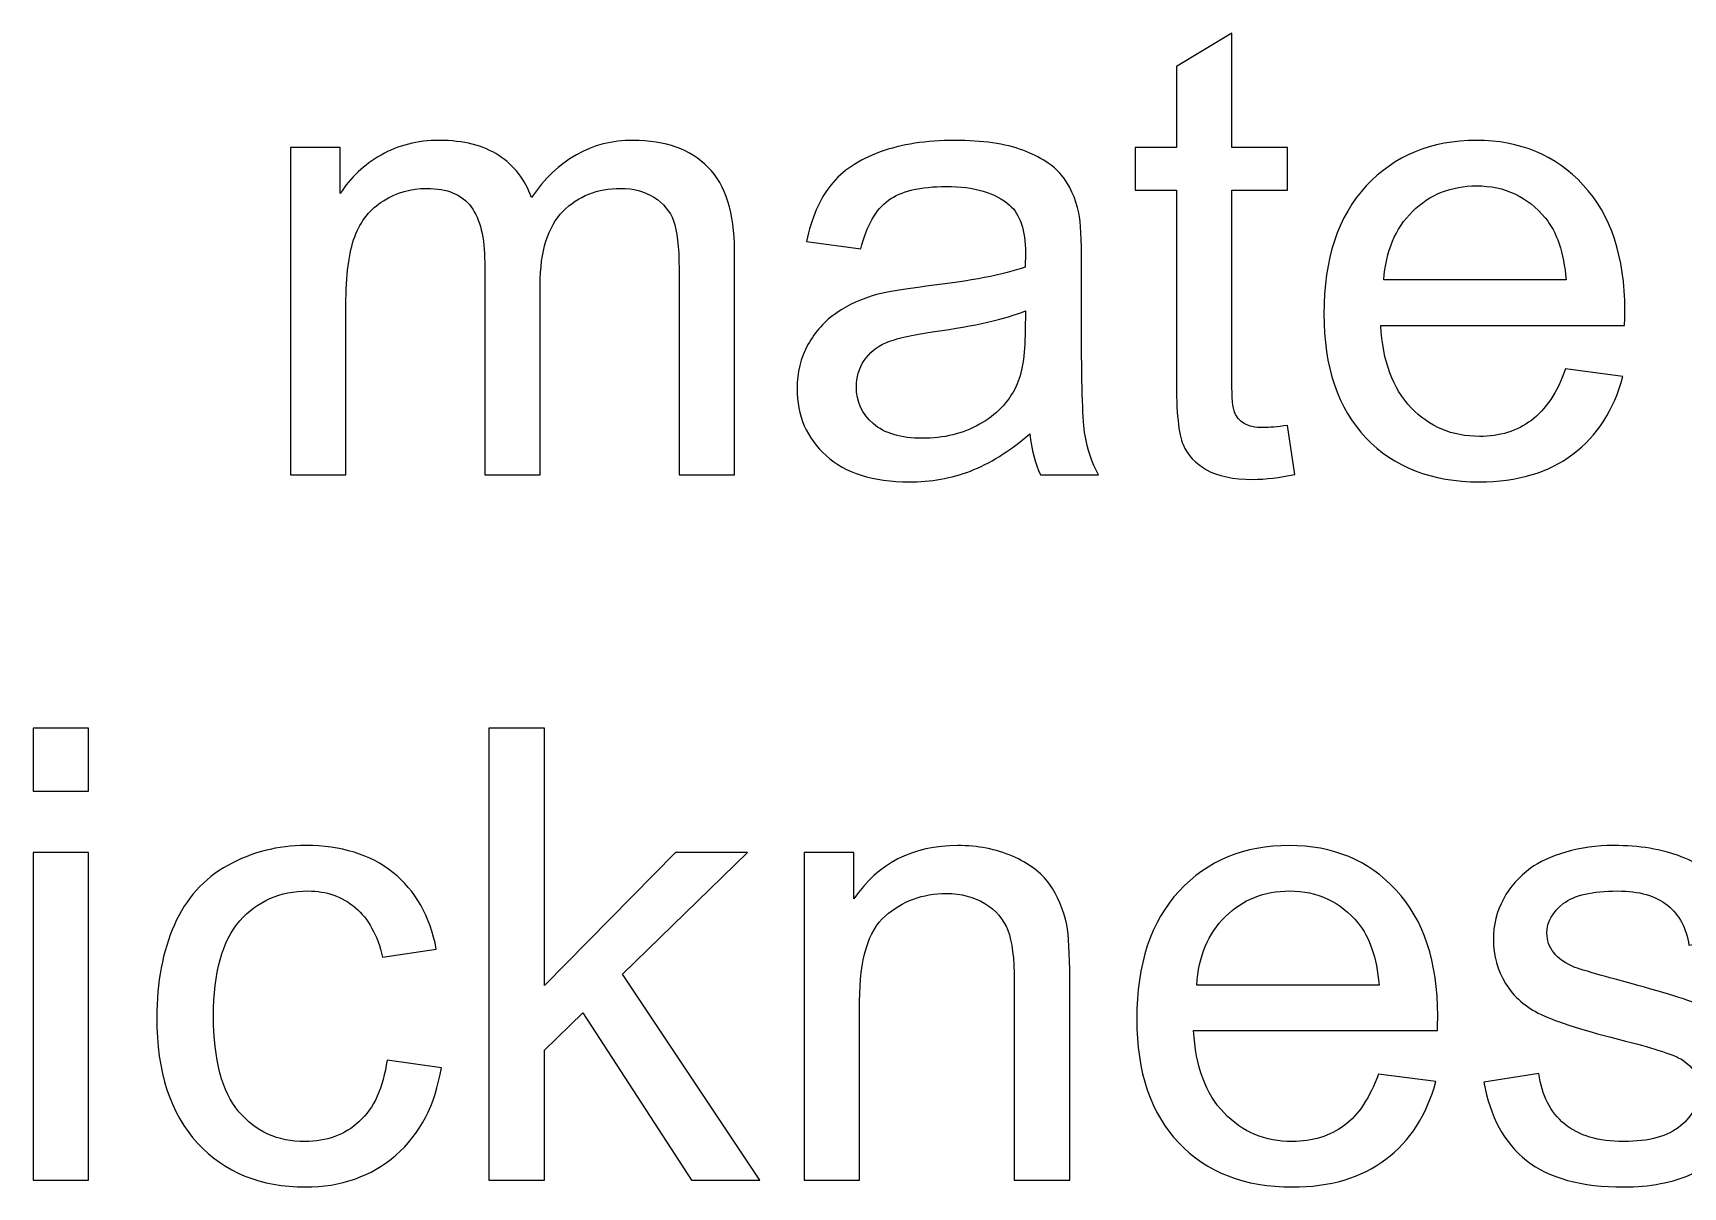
# Model space of a CAD drawing. Header units: centimetres. Extents: x -73.3 to 26.2, y -19.8 to 24.4.
# Drawn here: x 14.572 to 18.117, y 18.855 to 21.334 of the extents above; entities that cross this region are included whole.
import ezdxf

# ---------------------------------------------------------------- set-up
doc = ezdxf.new("R2010")
doc.units = ezdxf.units.CM
doc.header["$MEASUREMENT"] = 0
doc.layers.add('layer 1', color=7, linetype='Continuous')

msp = doc.modelspace()

# ---------------------------------------------------------------- linework, layer by layer
at = {"layer": 'layer 1', "color": 250}
for points, knots in [([(17.26731, 20.49099), (17.26731, 20.49099), (17.28357, 20.38571), (17.28357, 20.38571), (17.28357, 20.38571), (17.25014, 20.37871), (17.22009, 20.37509), (17.19388, 20.37509), (17.19388, 20.37509), (17.15073, 20.37509), (17.1173, 20.38187), (17.09335, 20.39565), (17.09335, 20.39565), (17.06963, 20.40943), (17.05291, 20.42728), (17.0432, 20.44964), (17.0432, 20.44964), (17.03348, 20.47201), (17.02874, 20.519), (17.02874, 20.59062), (17.02874, 20.59062), (17.02874, 20.59062), (17.02874, 20.99591), (17.02874, 20.99591), (17.02874, 20.99591), (17.02874, 20.99591), (16.94063, 20.99591), (16.94063, 20.99591), (16.94063, 20.99591), (16.94063, 20.99591), (16.94063, 21.08809), (16.94063, 21.08809), (16.94063, 21.08809), (16.94063, 21.08809), (17.02874, 21.08809), (17.02874, 21.08809), (17.02874, 21.08809), (17.02874, 21.08809), (17.02874, 21.26205), (17.02874, 21.26205), (17.02874, 21.26205), (17.02874, 21.26205), (17.14802, 21.33366), (17.14802, 21.33366), (17.14802, 21.33366), (17.14802, 21.33366), (17.14802, 21.08809), (17.14802, 21.08809), (17.14802, 21.08809), (17.14802, 21.08809), (17.26731, 21.08809), (17.26731, 21.08809), (17.26731, 21.08809), (17.26731, 21.08809), (17.26731, 20.99591), (17.26731, 20.99591), (17.26731, 20.99591), (17.26731, 20.99591), (17.14802, 20.99591), (17.14802, 20.99591), (17.14802, 20.99591), (17.14802, 20.99591), (17.14802, 20.58384), (17.14802, 20.58384), (17.14802, 20.58384), (17.14802, 20.54973), (17.15005, 20.52781), (17.15435, 20.5181), (17.15435, 20.5181), (17.15841, 20.50838), (17.16519, 20.5007), (17.17468, 20.49483), (17.17468, 20.49483), (17.18417, 20.48918), (17.19772, 20.48624), (17.21534, 20.48624), (17.21534, 20.48624), (17.22845, 20.48624), (17.24584, 20.48782), (17.26731, 20.49099)], [0, 0, 0, 0, 0.047619, 0.047619, 0.047619, 0.047619, 0.0952381, 0.0952381, 0.0952381, 0.0952381, 0.1428571, 0.1428571, 0.1428571, 0.1428571, 0.1904762, 0.1904762, 0.1904762, 0.1904762, 0.2380952, 0.2380952, 0.2380952, 0.2380952, 0.2857143, 0.2857143, 0.2857143, 0.2857143, 0.3333333, 0.3333333, 0.3333333, 0.3333333, 0.3809524, 0.3809524, 0.3809524, 0.3809524, 0.4285714, 0.4285714, 0.4285714, 0.4285714, 0.4761905, 0.4761905, 0.4761905, 0.4761905, 0.5238095, 0.5238095, 0.5238095, 0.5238095, 0.5714286, 0.5714286, 0.5714286, 0.5714286, 0.6190476, 0.6190476, 0.6190476, 0.6190476, 0.6666667, 0.6666667, 0.6666667, 0.6666667, 0.7142857, 0.7142857, 0.7142857, 0.7142857, 0.7619048, 0.7619048, 0.7619048, 0.7619048, 0.8095238, 0.8095238, 0.8095238, 0.8095238, 0.8571429, 0.8571429, 0.8571429, 0.8571429, 0.9047619, 0.9047619, 0.9047619, 0.9047619, 1, 1, 1, 1]), ([(15.12537, 20.38458), (15.12537, 20.38458), (15.12537, 21.08809), (15.12537, 21.08809), (15.12537, 21.08809), (15.12537, 21.08809), (15.23246, 21.08809), (15.23246, 21.08809), (15.23246, 21.08809), (15.23246, 21.08809), (15.23246, 20.98869), (15.23246, 20.98869), (15.23246, 20.98869), (15.25437, 21.02303), (15.28374, 21.05081), (15.32034, 21.0716), (15.32034, 21.0716), (15.35694, 21.09261), (15.39851, 21.103), (15.44527, 21.103), (15.44527, 21.103), (15.49724, 21.103), (15.53993, 21.09216), (15.57314, 21.07069), (15.57314, 21.07069), (15.60635, 21.04901), (15.62985, 21.01896), (15.6434, 20.9801), (15.6434, 20.9801), (15.69943, 21.06211), (15.77195, 21.103), (15.86142, 21.103), (15.86142, 21.103), (15.93145, 21.103), (15.98544, 21.0838), (16.02295, 21.04517), (16.02295, 21.04517), (16.06068, 21.00653), (16.07965, 20.94712), (16.07965, 20.86692), (16.07965, 20.86692), (16.07965, 20.86692), (16.07965, 20.38458), (16.07965, 20.38458), (16.07965, 20.38458), (16.07965, 20.38458), (15.96037, 20.38458), (15.96037, 20.38458), (15.96037, 20.38458), (15.96037, 20.38458), (15.96037, 20.82738), (15.96037, 20.82738), (15.96037, 20.82738), (15.96037, 20.87482), (15.9563, 20.90916), (15.94862, 20.93017), (15.94862, 20.93017), (15.94094, 20.95118), (15.92693, 20.9679), (15.90637, 20.98078), (15.90637, 20.98078), (15.88604, 20.99366), (15.86209, 20.99998), (15.83476, 20.99998), (15.83476, 20.99998), (15.78506, 20.99998), (15.74394, 20.98349), (15.71118, 20.95073), (15.71118, 20.95073), (15.67842, 20.91775), (15.66216, 20.86511), (15.66216, 20.79281), (15.66216, 20.79281), (15.66216, 20.79281), (15.66216, 20.38458), (15.66216, 20.38458), (15.66216, 20.38458), (15.66216, 20.38458), (15.54287, 20.38458), (15.54287, 20.38458), (15.54287, 20.38458), (15.54287, 20.38458), (15.54287, 20.84116), (15.54287, 20.84116), (15.54287, 20.84116), (15.54287, 20.89403), (15.53316, 20.93379), (15.51373, 20.96022), (15.51373, 20.96022), (15.4943, 20.98665), (15.46244, 20.99998), (15.41839, 20.99998), (15.41839, 20.99998), (15.38495, 20.99998), (15.354, 20.99117), (15.32554, 20.97355), (15.32554, 20.97355), (15.29707, 20.95593), (15.27651, 20.93017), (15.26364, 20.89606), (15.26364, 20.89606), (15.25098, 20.86217), (15.24466, 20.81315), (15.24466, 20.74921), (15.24466, 20.74921), (15.24466, 20.74921), (15.24466, 20.38458), (15.24466, 20.38458), (15.24466, 20.38458), (15.24466, 20.38458), (15.12537, 20.38458), (15.12537, 20.38458)], [0, 0, 0, 0, 0.0344828, 0.0344828, 0.0344828, 0.0344828, 0.0689655, 0.0689655, 0.0689655, 0.0689655, 0.1034483, 0.1034483, 0.1034483, 0.1034483, 0.137931, 0.137931, 0.137931, 0.137931, 0.1724138, 0.1724138, 0.1724138, 0.1724138, 0.2068966, 0.2068966, 0.2068966, 0.2068966, 0.2413793, 0.2413793, 0.2413793, 0.2413793, 0.2758621, 0.2758621, 0.2758621, 0.2758621, 0.3103448, 0.3103448, 0.3103448, 0.3103448, 0.3448276, 0.3448276, 0.3448276, 0.3448276, 0.3793103, 0.3793103, 0.3793103, 0.3793103, 0.4137931, 0.4137931, 0.4137931, 0.4137931, 0.4482759, 0.4482759, 0.4482759, 0.4482759, 0.4827586, 0.4827586, 0.4827586, 0.4827586, 0.5172414, 0.5172414, 0.5172414, 0.5172414, 0.5517241, 0.5517241, 0.5517241, 0.5517241, 0.5862069, 0.5862069, 0.5862069, 0.5862069, 0.6206897, 0.6206897, 0.6206897, 0.6206897, 0.6551724, 0.6551724, 0.6551724, 0.6551724, 0.6896552, 0.6896552, 0.6896552, 0.6896552, 0.7241379, 0.7241379, 0.7241379, 0.7241379, 0.7586207, 0.7586207, 0.7586207, 0.7586207, 0.7931034, 0.7931034, 0.7931034, 0.7931034, 0.8275862, 0.8275862, 0.8275862, 0.8275862, 0.862069, 0.862069, 0.862069, 0.862069, 0.8965517, 0.8965517, 0.8965517, 0.8965517, 0.9310345, 0.9310345, 0.9310345, 0.9310345, 1, 1, 1, 1]), ([(16.71403, 20.47269), (16.66975, 20.43496), (16.62705, 20.40853), (16.58616, 20.39294), (16.58616, 20.39294), (16.54527, 20.37735), (16.50144, 20.36967), (16.45445, 20.36967), (16.45445, 20.36967), (16.37719, 20.36967), (16.31777, 20.38842), (16.2762, 20.42615), (16.2762, 20.42615), (16.23463, 20.46365), (16.21385, 20.51177), (16.21385, 20.57028), (16.21385, 20.57028), (16.21385, 20.60462), (16.22176, 20.63603), (16.23734, 20.66449), (16.23734, 20.66449), (16.25316, 20.69296), (16.27372, 20.71555), (16.29902, 20.73272), (16.29902, 20.73272), (16.32455, 20.74989), (16.35301, 20.76299), (16.38487, 20.7718), (16.38487, 20.7718), (16.40836, 20.7779), (16.44383, 20.78378), (16.49105, 20.78965), (16.49105, 20.78965), (16.58729, 20.80095), (16.65846, 20.81473), (16.70387, 20.83054), (16.70387, 20.83054), (16.70432, 20.84681), (16.70454, 20.8572), (16.70454, 20.86149), (16.70454, 20.86149), (16.70454, 20.90984), (16.69325, 20.94395), (16.67066, 20.96383), (16.67066, 20.96383), (16.64016, 20.99072), (16.59475, 21.00405), (16.53465, 21.00405), (16.53465, 21.00405), (16.4784, 21.00405), (16.43683, 20.99411), (16.41017, 20.97445), (16.41017, 20.97445), (16.38329, 20.9548), (16.36363, 20.92001), (16.35075, 20.86985), (16.35075, 20.86985), (16.35075, 20.86985), (16.23418, 20.88612), (16.23418, 20.88612), (16.23418, 20.88612), (16.2448, 20.93605), (16.26219, 20.97649), (16.28659, 21.00721), (16.28659, 21.00721), (16.31099, 21.03794), (16.34624, 21.06143), (16.39232, 21.07815), (16.39232, 21.07815), (16.43819, 21.09464), (16.49173, 21.103), (16.55227, 21.103), (16.55227, 21.103), (16.61237, 21.103), (16.66139, 21.096), (16.69912, 21.08176), (16.69912, 21.08176), (16.73662, 21.06753), (16.76441, 21.04991), (16.78203, 21.02845), (16.78203, 21.02845), (16.79965, 21.00698), (16.81208, 20.97987), (16.81931, 20.94712), (16.81931, 20.94712), (16.82315, 20.92678), (16.82518, 20.89019), (16.82518, 20.83755), (16.82518, 20.83755), (16.82518, 20.83755), (16.82518, 20.6794), (16.82518, 20.6794), (16.82518, 20.6794), (16.82518, 20.56893), (16.82767, 20.49912), (16.83264, 20.46953), (16.83264, 20.46953), (16.83738, 20.43993), (16.84732, 20.41169), (16.86178, 20.38458), (16.86178, 20.38458), (16.86178, 20.38458), (16.73708, 20.38458), (16.73708, 20.38458), (16.73708, 20.38458), (16.7251, 20.40966), (16.71742, 20.43903), (16.71403, 20.47269)], [0, 0, 0, 0, 0.0357143, 0.0357143, 0.0357143, 0.0357143, 0.0714286, 0.0714286, 0.0714286, 0.0714286, 0.1071429, 0.1071429, 0.1071429, 0.1071429, 0.1428571, 0.1428571, 0.1428571, 0.1428571, 0.1785714, 0.1785714, 0.1785714, 0.1785714, 0.2142857, 0.2142857, 0.2142857, 0.2142857, 0.25, 0.25, 0.25, 0.25, 0.2857143, 0.2857143, 0.2857143, 0.2857143, 0.3214286, 0.3214286, 0.3214286, 0.3214286, 0.3571429, 0.3571429, 0.3571429, 0.3571429, 0.3928571, 0.3928571, 0.3928571, 0.3928571, 0.4285714, 0.4285714, 0.4285714, 0.4285714, 0.4642857, 0.4642857, 0.4642857, 0.4642857, 0.5, 0.5, 0.5, 0.5, 0.5357143, 0.5357143, 0.5357143, 0.5357143, 0.5714286, 0.5714286, 0.5714286, 0.5714286, 0.6071429, 0.6071429, 0.6071429, 0.6071429, 0.6428571, 0.6428571, 0.6428571, 0.6428571, 0.6785714, 0.6785714, 0.6785714, 0.6785714, 0.7142857, 0.7142857, 0.7142857, 0.7142857, 0.75, 0.75, 0.75, 0.75, 0.7857143, 0.7857143, 0.7857143, 0.7857143, 0.8214286, 0.8214286, 0.8214286, 0.8214286, 0.8571429, 0.8571429, 0.8571429, 0.8571429, 0.8928571, 0.8928571, 0.8928571, 0.8928571, 0.9285714, 0.9285714, 0.9285714, 0.9285714, 1, 1, 1, 1]), ([(17.86486, 20.61231), (17.86486, 20.61231), (17.98822, 20.59604), (17.98822, 20.59604), (17.98822, 20.59604), (17.96901, 20.52442), (17.93309, 20.46862), (17.88068, 20.42909), (17.88068, 20.42909), (17.82827, 20.38955), (17.76139, 20.36967), (17.67984, 20.36967), (17.67984, 20.36967), (17.57727, 20.36967), (17.49594, 20.4013), (17.43585, 20.46456), (17.43585, 20.46456), (17.37575, 20.52759), (17.3457, 20.61637), (17.3457, 20.73046), (17.3457, 20.73046), (17.3457, 20.84839), (17.37598, 20.94011), (17.43675, 21.00518), (17.43675, 21.00518), (17.49752, 21.07047), (17.57637, 21.103), (17.67329, 21.103), (17.67329, 21.103), (17.76704, 21.103), (17.84363, 21.07115), (17.90304, 21.00721), (17.90304, 21.00721), (17.96246, 20.94328), (17.99228, 20.85336), (17.99228, 20.73746), (17.99228, 20.73746), (17.99228, 20.73046), (17.99206, 20.71984), (17.9916, 20.70584), (17.9916, 20.70584), (17.9916, 20.70584), (17.4677, 20.70584), (17.4677, 20.70584), (17.4677, 20.70584), (17.47222, 20.6288), (17.49391, 20.56961), (17.53322, 20.52872), (17.53322, 20.52872), (17.5723, 20.48782), (17.62132, 20.46727), (17.67984, 20.46727), (17.67984, 20.46727), (17.72344, 20.46727), (17.76072, 20.47879), (17.79144, 20.50183), (17.79144, 20.50183), (17.82239, 20.52488), (17.84679, 20.5617), (17.86486, 20.61231)], [0, 0, 0, 0, 0.0625, 0.0625, 0.0625, 0.0625, 0.125, 0.125, 0.125, 0.125, 0.1875, 0.1875, 0.1875, 0.1875, 0.25, 0.25, 0.25, 0.25, 0.3125, 0.3125, 0.3125, 0.3125, 0.375, 0.375, 0.375, 0.375, 0.4375, 0.4375, 0.4375, 0.4375, 0.5, 0.5, 0.5, 0.5, 0.5625, 0.5625, 0.5625, 0.5625, 0.625, 0.625, 0.625, 0.625, 0.6875, 0.6875, 0.6875, 0.6875, 0.75, 0.75, 0.75, 0.75, 0.8125, 0.8125, 0.8125, 0.8125, 0.875, 0.875, 0.875, 0.875, 1, 1, 1, 1]), ([(17.47448, 20.80343), (17.47448, 20.80343), (17.86622, 20.80343), (17.86622, 20.80343), (17.86622, 20.80343), (17.86102, 20.86262), (17.84589, 20.9069), (17.82126, 20.9365), (17.82126, 20.9365), (17.78353, 20.98236), (17.73428, 21.0054), (17.67396, 21.0054), (17.67396, 21.0054), (17.61929, 21.0054), (17.57343, 20.9871), (17.53615, 20.95051), (17.53615, 20.95051), (17.4991, 20.91391), (17.47854, 20.86488), (17.47448, 20.80343)], [0, 0, 0, 0, 0.1666667, 0.1666667, 0.1666667, 0.1666667, 0.3333333, 0.3333333, 0.3333333, 0.3333333, 0.5, 0.5, 0.5, 0.5, 0.6666667, 0.6666667, 0.6666667, 0.6666667, 1, 1, 1, 1]), ([(16.70454, 20.73701), (16.66117, 20.71939), (16.5961, 20.70448), (16.50935, 20.69228), (16.50935, 20.69228), (16.4601, 20.68528), (16.42531, 20.67737), (16.40498, 20.66856), (16.40498, 20.66856), (16.38464, 20.65975), (16.36905, 20.64687), (16.35798, 20.63015), (16.35798, 20.63015), (16.34691, 20.61321), (16.34127, 20.59446), (16.34127, 20.57367), (16.34127, 20.57367), (16.34127, 20.54227), (16.35324, 20.51584), (16.37741, 20.49483), (16.37741, 20.49483), (16.40159, 20.47382), (16.43683, 20.4632), (16.48314, 20.4632), (16.48314, 20.4632), (16.529, 20.4632), (16.5699, 20.47314), (16.60582, 20.49325), (16.60582, 20.49325), (16.64151, 20.51313), (16.66794, 20.54046), (16.68466, 20.57503), (16.68466, 20.57503), (16.69754, 20.60191), (16.70387, 20.64145), (16.70387, 20.69364), (16.70387, 20.69364), (16.70387, 20.69364), (16.70454, 20.73701), (16.70454, 20.73701)], [0, 0, 0, 0, 0.0909091, 0.0909091, 0.0909091, 0.0909091, 0.1818182, 0.1818182, 0.1818182, 0.1818182, 0.2727273, 0.2727273, 0.2727273, 0.2727273, 0.3636364, 0.3636364, 0.3636364, 0.3636364, 0.4545455, 0.4545455, 0.4545455, 0.4545455, 0.5454545, 0.5454545, 0.5454545, 0.5454545, 0.6363636, 0.6363636, 0.6363636, 0.6363636, 0.7272727, 0.7272727, 0.7272727, 0.7272727, 0.8181818, 0.8181818, 0.8181818, 0.8181818, 1, 1, 1, 1]), ([(14.57244, 19.70524), (14.57244, 19.70524), (14.57244, 19.8408), (14.57244, 19.8408), (14.57244, 19.8408), (14.57244, 19.8408), (14.69173, 19.8408), (14.69173, 19.8408), (14.69173, 19.8408), (14.69173, 19.8408), (14.69173, 19.70524), (14.69173, 19.70524), (14.69173, 19.70524), (14.69173, 19.70524), (14.57244, 19.70524), (14.57244, 19.70524)], [0, 0, 0, 0, 0.2, 0.2, 0.2, 0.2, 0.4, 0.4, 0.4, 0.4, 0.6, 0.6, 0.6, 0.6, 1, 1, 1, 1]), ([(15.5518, 18.87025), (15.5518, 18.87025), (15.5518, 19.8408), (15.5518, 19.8408), (15.5518, 19.8408), (15.5518, 19.8408), (15.67108, 19.8408), (15.67108, 19.8408), (15.67108, 19.8408), (15.67108, 19.8408), (15.67108, 19.28797), (15.67108, 19.28797), (15.67108, 19.28797), (15.67108, 19.28797), (15.95303, 19.57376), (15.95303, 19.57376), (15.95303, 19.57376), (15.95303, 19.57376), (16.1071, 19.57376), (16.1071, 19.57376), (16.1071, 19.57376), (16.1071, 19.57376), (15.83871, 19.31237), (15.83871, 19.31237), (15.83871, 19.31237), (15.83871, 19.31237), (16.13421, 18.87025), (16.13421, 18.87025), (16.13421, 18.87025), (16.13421, 18.87025), (15.98737, 18.87025), (15.98737, 18.87025), (15.98737, 18.87025), (15.98737, 18.87025), (15.75377, 19.22969), (15.75377, 19.22969), (15.75377, 19.22969), (15.75377, 19.22969), (15.67108, 19.14926), (15.67108, 19.14926), (15.67108, 19.14926), (15.67108, 19.14926), (15.67108, 18.87025), (15.67108, 18.87025), (15.67108, 18.87025), (15.67108, 18.87025), (15.5518, 18.87025), (15.5518, 18.87025)], [0, 0, 0, 0, 0.0769231, 0.0769231, 0.0769231, 0.0769231, 0.1538462, 0.1538462, 0.1538462, 0.1538462, 0.2307692, 0.2307692, 0.2307692, 0.2307692, 0.3076923, 0.3076923, 0.3076923, 0.3076923, 0.3846154, 0.3846154, 0.3846154, 0.3846154, 0.4615385, 0.4615385, 0.4615385, 0.4615385, 0.5384615, 0.5384615, 0.5384615, 0.5384615, 0.6153846, 0.6153846, 0.6153846, 0.6153846, 0.6923077, 0.6923077, 0.6923077, 0.6923077, 0.7692308, 0.7692308, 0.7692308, 0.7692308, 0.8461538, 0.8461538, 0.8461538, 0.8461538, 1, 1, 1, 1]), ([(14.57244, 18.87025), (14.57244, 18.87025), (14.57244, 19.57376), (14.57244, 19.57376), (14.57244, 19.57376), (14.57244, 19.57376), (14.69173, 19.57376), (14.69173, 19.57376), (14.69173, 19.57376), (14.69173, 19.57376), (14.69173, 18.87025), (14.69173, 18.87025), (14.69173, 18.87025), (14.69173, 18.87025), (14.57244, 18.87025), (14.57244, 18.87025)], [0, 0, 0, 0, 0.2, 0.2, 0.2, 0.2, 0.4, 0.4, 0.4, 0.4, 0.6, 0.6, 0.6, 0.6, 1, 1, 1, 1]), ([(15.33311, 19.1278), (15.33311, 19.1278), (15.44969, 19.11153), (15.44969, 19.11153), (15.44969, 19.11153), (15.43681, 19.03133), (15.40428, 18.96875), (15.35164, 18.92334), (15.35164, 18.92334), (15.299, 18.87793), (15.23416, 18.85534), (15.15757, 18.85534), (15.15757, 18.85534), (15.06156, 18.85534), (14.98429, 18.88674), (14.92601, 18.94955), (14.92601, 18.94955), (14.86749, 19.01235), (14.83835, 19.10227), (14.83835, 19.21929), (14.83835, 19.21929), (14.83835, 19.2952), (14.851, 19.3614), (14.87608, 19.41833), (14.87608, 19.41833), (14.90116, 19.47503), (14.93934, 19.51773), (14.99085, 19.54597), (14.99085, 19.54597), (15.04213, 19.57444), (15.09793, 19.58867), (15.15848, 19.58867), (15.15848, 19.58867), (15.23461, 19.58867), (15.29719, 19.56947), (15.34554, 19.53084), (15.34554, 19.53084), (15.39411, 19.4922), (15.42529, 19.43731), (15.43884, 19.36637), (15.43884, 19.36637), (15.43884, 19.36637), (15.32362, 19.34875), (15.32362, 19.34875), (15.32362, 19.34875), (15.31255, 19.39596), (15.29312, 19.43143), (15.26488, 19.45538), (15.26488, 19.45538), (15.23687, 19.4791), (15.20298, 19.49107), (15.16322, 19.49107), (15.16322, 19.49107), (15.10313, 19.49107), (15.05433, 19.46961), (15.0166, 19.42669), (15.0166, 19.42669), (14.9791, 19.38354), (14.96035, 19.31576), (14.96035, 19.22268), (14.96035, 19.22268), (14.96035, 19.12825), (14.97842, 19.0598), (15.01457, 19.0171), (15.01457, 19.0171), (15.05094, 18.9744), (15.09816, 18.95294), (15.15622, 18.95294), (15.15622, 18.95294), (15.20321, 18.95294), (15.24229, 18.96717), (15.27347, 18.99586), (15.27347, 18.99586), (15.30487, 19.02433), (15.32475, 19.06838), (15.33311, 19.1278)], [0, 0, 0, 0, 0.05, 0.05, 0.05, 0.05, 0.1, 0.1, 0.1, 0.1, 0.15, 0.15, 0.15, 0.15, 0.2, 0.2, 0.2, 0.2, 0.25, 0.25, 0.25, 0.25, 0.3, 0.3, 0.3, 0.3, 0.35, 0.35, 0.35, 0.35, 0.4, 0.4, 0.4, 0.4, 0.45, 0.45, 0.45, 0.45, 0.5, 0.5, 0.5, 0.5, 0.55, 0.55, 0.55, 0.55, 0.6, 0.6, 0.6, 0.6, 0.65, 0.65, 0.65, 0.65, 0.7, 0.7, 0.7, 0.7, 0.75, 0.75, 0.75, 0.75, 0.8, 0.8, 0.8, 0.8, 0.85, 0.85, 0.85, 0.85, 0.9, 0.9, 0.9, 0.9, 1, 1, 1, 1]), ([(16.22909, 18.87025), (16.22909, 18.87025), (16.22909, 19.57376), (16.22909, 19.57376), (16.22909, 19.57376), (16.22909, 19.57376), (16.33618, 19.57376), (16.33618, 19.57376), (16.33618, 19.57376), (16.33618, 19.57376), (16.33618, 19.4739), (16.33618, 19.4739), (16.33618, 19.4739), (16.38769, 19.55049), (16.46224, 19.58867), (16.55961, 19.58867), (16.55961, 19.58867), (16.60208, 19.58867), (16.64094, 19.58099), (16.67641, 19.56585), (16.67641, 19.56585), (16.71188, 19.55072), (16.73854, 19.53061), (16.75616, 19.50598), (16.75616, 19.50598), (16.77378, 19.48136), (16.78621, 19.45199), (16.79321, 19.4181), (16.79321, 19.4181), (16.7975, 19.39596), (16.79976, 19.35733), (16.79976, 19.30221), (16.79976, 19.30221), (16.79976, 19.30221), (16.79976, 18.87025), (16.79976, 18.87025), (16.79976, 18.87025), (16.79976, 18.87025), (16.68048, 18.87025), (16.68048, 18.87025), (16.68048, 18.87025), (16.68048, 18.87025), (16.68048, 19.29769), (16.68048, 19.29769), (16.68048, 19.29769), (16.68048, 19.34626), (16.67596, 19.38263), (16.6667, 19.40658), (16.6667, 19.40658), (16.65743, 19.43053), (16.64094, 19.44973), (16.61745, 19.46419), (16.61745, 19.46419), (16.59395, 19.47842), (16.56616, 19.48565), (16.53454, 19.48565), (16.53454, 19.48565), (16.48393, 19.48565), (16.44033, 19.46961), (16.4035, 19.43731), (16.4035, 19.43731), (16.36668, 19.40522), (16.34838, 19.344), (16.34838, 19.25409), (16.34838, 19.25409), (16.34838, 19.25409), (16.34838, 18.87025), (16.34838, 18.87025), (16.34838, 18.87025), (16.34838, 18.87025), (16.22909, 18.87025), (16.22909, 18.87025)], [0, 0, 0, 0, 0.0526316, 0.0526316, 0.0526316, 0.0526316, 0.1052632, 0.1052632, 0.1052632, 0.1052632, 0.1578947, 0.1578947, 0.1578947, 0.1578947, 0.2105263, 0.2105263, 0.2105263, 0.2105263, 0.2631579, 0.2631579, 0.2631579, 0.2631579, 0.3157895, 0.3157895, 0.3157895, 0.3157895, 0.3684211, 0.3684211, 0.3684211, 0.3684211, 0.4210526, 0.4210526, 0.4210526, 0.4210526, 0.4736842, 0.4736842, 0.4736842, 0.4736842, 0.5263158, 0.5263158, 0.5263158, 0.5263158, 0.5789474, 0.5789474, 0.5789474, 0.5789474, 0.6315789, 0.6315789, 0.6315789, 0.6315789, 0.6842105, 0.6842105, 0.6842105, 0.6842105, 0.7368421, 0.7368421, 0.7368421, 0.7368421, 0.7894737, 0.7894737, 0.7894737, 0.7894737, 0.8421053, 0.8421053, 0.8421053, 0.8421053, 0.8947368, 0.8947368, 0.8947368, 0.8947368, 1, 1, 1, 1]), ([(17.46283, 19.09798), (17.46283, 19.09798), (17.58619, 19.08171), (17.58619, 19.08171), (17.58619, 19.08171), (17.56698, 19.01009), (17.53106, 18.95429), (17.47865, 18.91476), (17.47865, 18.91476), (17.42624, 18.87522), (17.35936, 18.85534), (17.27781, 18.85534), (17.27781, 18.85534), (17.17524, 18.85534), (17.09391, 18.88697), (17.03382, 18.95023), (17.03382, 18.95023), (16.97372, 19.01326), (16.94367, 19.10204), (16.94367, 19.21613), (16.94367, 19.21613), (16.94367, 19.33406), (16.97395, 19.42578), (17.03472, 19.49085), (17.03472, 19.49085), (17.09549, 19.55614), (17.17434, 19.58867), (17.27126, 19.58867), (17.27126, 19.58867), (17.36501, 19.58867), (17.4416, 19.55682), (17.50101, 19.49288), (17.50101, 19.49288), (17.56043, 19.42895), (17.59025, 19.33903), (17.59025, 19.22313), (17.59025, 19.22313), (17.59025, 19.21613), (17.59003, 19.20551), (17.58957, 19.19151), (17.58957, 19.19151), (17.58957, 19.19151), (17.06567, 19.19151), (17.06567, 19.19151), (17.06567, 19.19151), (17.07019, 19.11447), (17.09188, 19.05528), (17.13119, 19.01439), (17.13119, 19.01439), (17.17027, 18.97349), (17.21929, 18.95294), (17.27781, 18.95294), (17.27781, 18.95294), (17.32141, 18.95294), (17.35869, 18.96446), (17.38941, 18.9875), (17.38941, 18.9875), (17.42036, 19.01055), (17.44476, 19.04737), (17.46283, 19.09798)], [0, 0, 0, 0, 0.0625, 0.0625, 0.0625, 0.0625, 0.125, 0.125, 0.125, 0.125, 0.1875, 0.1875, 0.1875, 0.1875, 0.25, 0.25, 0.25, 0.25, 0.3125, 0.3125, 0.3125, 0.3125, 0.375, 0.375, 0.375, 0.375, 0.4375, 0.4375, 0.4375, 0.4375, 0.5, 0.5, 0.5, 0.5, 0.5625, 0.5625, 0.5625, 0.5625, 0.625, 0.625, 0.625, 0.625, 0.6875, 0.6875, 0.6875, 0.6875, 0.75, 0.75, 0.75, 0.75, 0.8125, 0.8125, 0.8125, 0.8125, 0.875, 0.875, 0.875, 0.875, 1, 1, 1, 1]), ([(17.68943, 19.08035), (17.68943, 19.08035), (17.80736, 19.09933), (17.80736, 19.09933), (17.80736, 19.09933), (17.81391, 19.05211), (17.83244, 19.01597), (17.86271, 18.99066), (17.86271, 18.99066), (17.89298, 18.96559), (17.93546, 18.95294), (17.98968, 18.95294), (17.98968, 18.95294), (18.04457, 18.95294), (18.08524, 18.96401), (18.1119, 18.98637), (18.1119, 18.98637), (18.13833, 19.00851), (18.15166, 19.03472), (18.15166, 19.06477), (18.15166, 19.06477), (18.15166, 19.09165), (18.13969, 19.11289), (18.11596, 19.12825), (18.11596, 19.12825), (18.09925, 19.13887), (18.05858, 19.1522), (17.99397, 19.16869), (17.99397, 19.16869), (17.90676, 19.1906), (17.84644, 19.20958), (17.81256, 19.22562), (17.81256, 19.22562), (17.77889, 19.24189), (17.75337, 19.26403), (17.73597, 19.29249), (17.73597, 19.29249), (17.71857, 19.32073), (17.70976, 19.35213), (17.70976, 19.38647), (17.70976, 19.38647), (17.70976, 19.41788), (17.71699, 19.44679), (17.73123, 19.47345), (17.73123, 19.47345), (17.74568, 19.50011), (17.76511, 19.52225), (17.78974, 19.53987), (17.78974, 19.53987), (17.80826, 19.55343), (17.83357, 19.56495), (17.86542, 19.57444), (17.86542, 19.57444), (17.8975, 19.58393), (17.93162, 19.58867), (17.96821, 19.58867), (17.96821, 19.58867), (18.02334, 19.58867), (18.07168, 19.58076), (18.11325, 19.56472), (18.11325, 19.56472), (18.15505, 19.54891), (18.18577, 19.52722), (18.20565, 19.50011), (18.20565, 19.50011), (18.22531, 19.47277), (18.23909, 19.4364), (18.24655, 19.39077), (18.24655, 19.39077), (18.24655, 19.39077), (18.12997, 19.3745), (18.12997, 19.3745), (18.12997, 19.3745), (18.12478, 19.4111), (18.10941, 19.43979), (18.08411, 19.46035), (18.08411, 19.46035), (18.05881, 19.48091), (18.02311, 19.49107), (17.9768, 19.49107), (17.9768, 19.49107), (17.92235, 19.49107), (17.88327, 19.48204), (17.86, 19.46396), (17.86, 19.46396), (17.83673, 19.44589), (17.82498, 19.42465), (17.82498, 19.40048), (17.82498, 19.40048), (17.82498, 19.38512), (17.82973, 19.37111), (17.83944, 19.35869), (17.83944, 19.35869), (17.84916, 19.34603), (17.86429, 19.33542), (17.88508, 19.32706), (17.88508, 19.32706), (17.89705, 19.32254), (17.93184, 19.31237), (17.99013, 19.29656), (17.99013, 19.29656), (18.07417, 19.27419), (18.13291, 19.25567), (18.16634, 19.24143), (18.16634, 19.24143), (18.19978, 19.2272), (18.22599, 19.20619), (18.24496, 19.17908), (18.24496, 19.17908), (18.26417, 19.15174), (18.27366, 19.11786), (18.27366, 19.07719), (18.27366, 19.07719), (18.27366, 19.03766), (18.26213, 19.00038), (18.23886, 18.96536), (18.23886, 18.96536), (18.21559, 18.93034), (18.18216, 18.90323), (18.13856, 18.88403), (18.13856, 18.88403), (18.09473, 18.86483), (18.04525, 18.85534), (17.99013, 18.85534), (17.99013, 18.85534), (17.89886, 18.85534), (17.82905, 18.87432), (17.78115, 18.91204), (17.78115, 18.91204), (17.73326, 18.95), (17.70276, 19.00603), (17.68943, 19.08035)], [0, 0, 0, 0, 0.0294118, 0.0294118, 0.0294118, 0.0294118, 0.0588235, 0.0588235, 0.0588235, 0.0588235, 0.0882353, 0.0882353, 0.0882353, 0.0882353, 0.1176471, 0.1176471, 0.1176471, 0.1176471, 0.1470588, 0.1470588, 0.1470588, 0.1470588, 0.1764706, 0.1764706, 0.1764706, 0.1764706, 0.2058824, 0.2058824, 0.2058824, 0.2058824, 0.2352941, 0.2352941, 0.2352941, 0.2352941, 0.2647059, 0.2647059, 0.2647059, 0.2647059, 0.2941176, 0.2941176, 0.2941176, 0.2941176, 0.3235294, 0.3235294, 0.3235294, 0.3235294, 0.3529412, 0.3529412, 0.3529412, 0.3529412, 0.3823529, 0.3823529, 0.3823529, 0.3823529, 0.4117647, 0.4117647, 0.4117647, 0.4117647, 0.4411765, 0.4411765, 0.4411765, 0.4411765, 0.4705882, 0.4705882, 0.4705882, 0.4705882, 0.5, 0.5, 0.5, 0.5, 0.5294118, 0.5294118, 0.5294118, 0.5294118, 0.5588235, 0.5588235, 0.5588235, 0.5588235, 0.5882353, 0.5882353, 0.5882353, 0.5882353, 0.6176471, 0.6176471, 0.6176471, 0.6176471, 0.6470588, 0.6470588, 0.6470588, 0.6470588, 0.6764706, 0.6764706, 0.6764706, 0.6764706, 0.7058824, 0.7058824, 0.7058824, 0.7058824, 0.7352941, 0.7352941, 0.7352941, 0.7352941, 0.7647059, 0.7647059, 0.7647059, 0.7647059, 0.7941176, 0.7941176, 0.7941176, 0.7941176, 0.8235294, 0.8235294, 0.8235294, 0.8235294, 0.8529412, 0.8529412, 0.8529412, 0.8529412, 0.8823529, 0.8823529, 0.8823529, 0.8823529, 0.9117647, 0.9117647, 0.9117647, 0.9117647, 0.9411765, 0.9411765, 0.9411765, 0.9411765, 1, 1, 1, 1]), ([(17.07245, 19.2891), (17.07245, 19.2891), (17.46419, 19.2891), (17.46419, 19.2891), (17.46419, 19.2891), (17.45899, 19.34829), (17.44386, 19.39257), (17.41923, 19.42217), (17.41923, 19.42217), (17.3815, 19.46803), (17.33225, 19.49107), (17.27193, 19.49107), (17.27193, 19.49107), (17.21726, 19.49107), (17.1714, 19.47277), (17.13412, 19.43618), (17.13412, 19.43618), (17.09707, 19.39958), (17.07651, 19.35055), (17.07245, 19.2891)], [0, 0, 0, 0, 0.1666667, 0.1666667, 0.1666667, 0.1666667, 0.3333333, 0.3333333, 0.3333333, 0.3333333, 0.5, 0.5, 0.5, 0.5, 0.6666667, 0.6666667, 0.6666667, 0.6666667, 1, 1, 1, 1])]:
    msp.add_open_spline(points, degree=3, knots=knots, dxfattribs=at)

doc.saveas('drawing.dxf')
